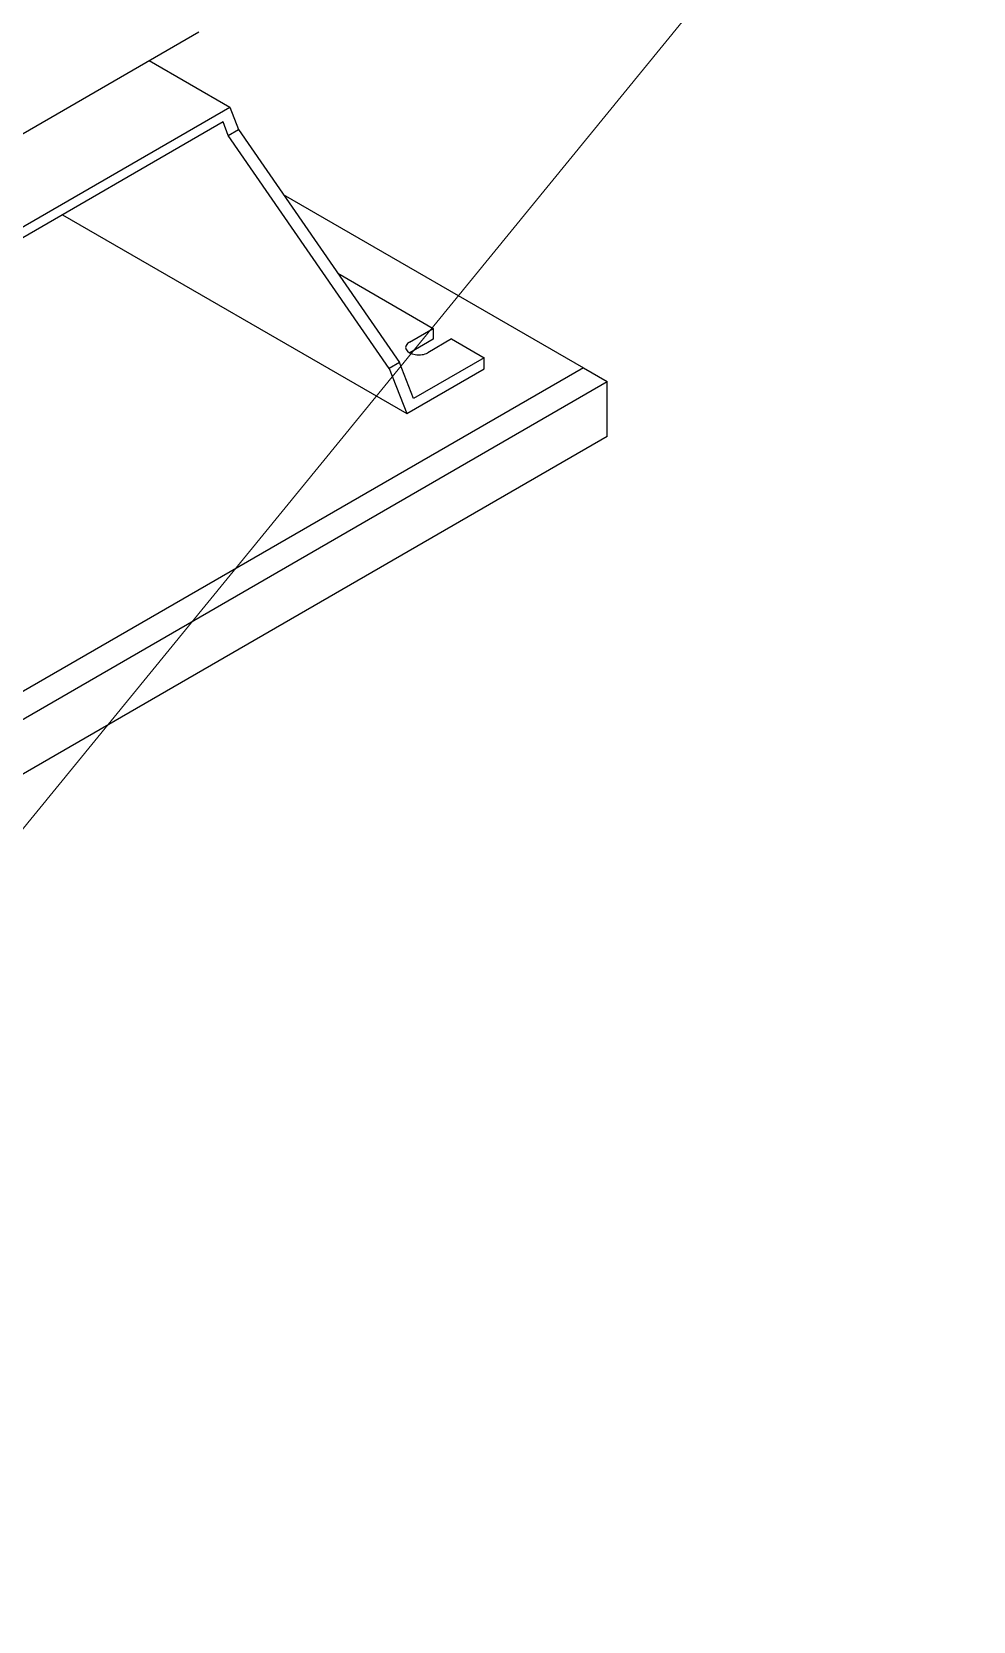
# Model space of a CAD drawing. Header units: millimetres. Extents: x 0 to 100323, y 0 to 59400.
# Drawn here: x 51784 to 52644, y 7606 to 9057 of the extents above; entities that cross this region are included whole.
import ezdxf

# ---------------------------------------------------------------- set-up
doc = ezdxf.new("R2010")
doc.units = ezdxf.units.MM
doc.header["$LTSCALE"] = 100
doc.layers.add('Symbol', color=7, linetype='Continuous', lineweight=18)
doc.layers.add('Visible', color=7, linetype='Continuous', lineweight=25)

# ---------------------------------------------------------------- blocks, each defined once
blk = doc.blocks.new('Balloon22')
at = {"layer": 'Symbol'}
blk.add_line((526.439, 93.919), (470.403, 25.347), dxfattribs=at)

msp = doc.modelspace()

# ---------------------------------------------------------------- linework, layer by layer
at = {"layer": 'Visible'}
for p, q in [((51461.1, 8782.7), (51936.5, 9057.1)), ((51891.1, 9030.9), (51964.7, 8988.4)), ((51594.9, 8774.9), (51964.7, 8988.4)), ((51964.7, 8988.4), (51972.6, 8967.8)), ((51958.6, 8974.8), (51601, 8768.4)), ((51963.3, 8962.5), (51958.6, 8974.8)), ((51963.3, 8962.5), (51972.6, 8967.8)), ((52110.4, 8749.7), (51963.3, 8962.5)), ((51972.6, 8967.8), (52119.7, 8755.1)), ((52013.5, 8908.6), (52287.7, 8750.3)), ((51811.9, 8890.1), (52126.3, 8708.6)), ((52063.3, 8836.7), (52150.5, 8786.3)), ((52128.7, 8773.8), (52150.5, 8786.3)), ((52150.5, 8786.3), (52150.5, 8776.3)), ((52150.5, 8776.3), (52129, 8763.9)), ((52167.3, 8776.6), (52145.6, 8764)), ((52167.3, 8776.6), (52197, 8759.5)), ((52119.7, 8755.1), (52110.4, 8749.7)), ((52132.4, 8722.2), (52119.7, 8755.1)), ((52197, 8759.5), (52132.4, 8722.2)), ((52197, 8749.4), (52197, 8759.5)), ((52287.7, 8750.3), (51548, 8323.2)), ((52110.4, 8749.7), (52126.3, 8708.6)), ((52126.3, 8708.6), (52197, 8749.4)), ((52287.7, 8750.3), (52309.5, 8737.8)), ((51548, 8298.1), (52309.5, 8737.8)), ((52309.5, 8687.5), (52309.5, 8737.8)), ((52309.5, 8687.5), (51548, 8247.9))]:
    msp.add_line(p, q, dxfattribs=at)
msp.add_ellipse((52137.2, 8768.9), major_axis=(-11.9, 0), ratio=0.57735, start_param=5.497787, end_param=8.63938, dxfattribs=at)

# ---------------------------------------------------------------- block references
at = {"layer": 'Symbol', "xscale": 100, "yscale": 100, "zscale": 100}
msp.add_blockref('Balloon22', (0, 0), dxfattribs=at)

doc.saveas('drawing.dxf')
